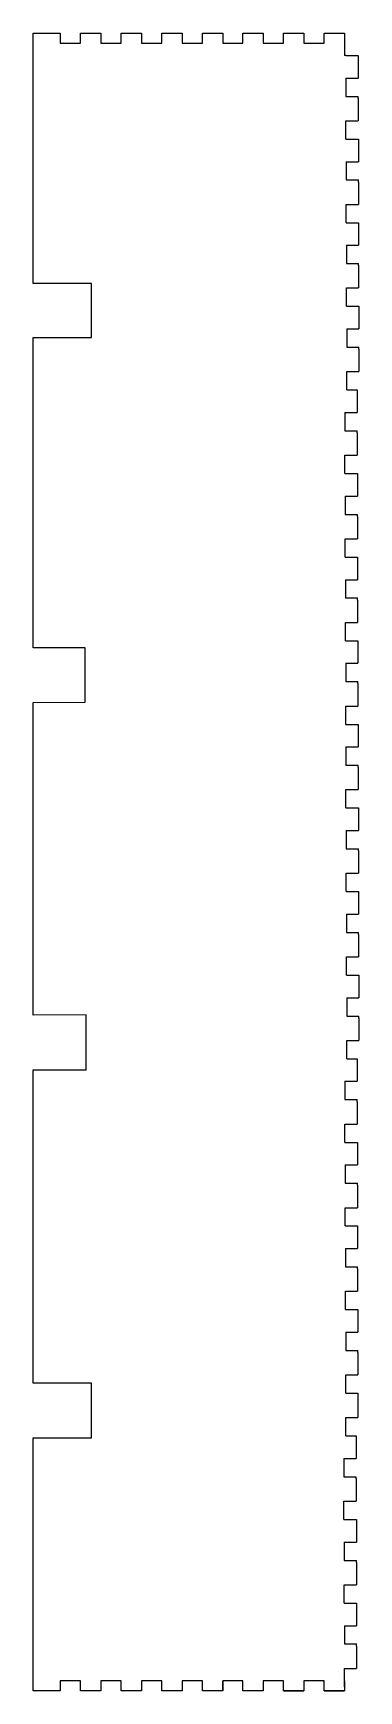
# Model space of a CAD drawing. Header units: inches. Extents: x 518 to 614, y 624 to 1113.
import ezdxf

# ---------------------------------------------------------------- set-up
doc = ezdxf.new("R2010")
doc.units = ezdxf.units.IN
doc.header["$MEASUREMENT"] = 0
doc.layers.add('SIDE_outsideCutPath', color=7, linetype='Continuous')

msp = doc.modelspace()

# ---------------------------------------------------------------- linework, layer by layer
for p, q in [((592, 1113.11), (598, 1113.11)), ((604, 1113.11), (610, 1113.11)), ((610, 1110.11), (610, 1106.53)), ((610.35, 1106.53), (610, 1106.53)), ((610.35, 1106.53), (610.95, 1106.53)), ((610.95, 1106.53), (611.55, 1106.53)), ((611.55, 1106.53), (614.03, 1106.53)), ((614.03, 1106.53), (614.03, 1099.86)), ((610.43, 1099.86), (610.43, 1094.47)), ((612.83, 1099.86), (613.43, 1099.86)), ((613.43, 1099.86), (614.03, 1099.86)), ((610.43, 1094.47), (614.03, 1094.47)), ((614.03, 1093.86), (614.03, 1094.47)), ((614.03, 1093.86), (614.03, 1087.86)), ((610.43, 1087.26), (614.03, 1087.26)), ((614.03, 1087.86), (614.03, 1087.26)), ((610.43, 1081.87), (611.03, 1081.87)), ((611.03, 1081.87), (611.63, 1081.87)), ((611.63, 1081.87), (614.1, 1081.87)), ((614.1, 1081.87), (614.1, 1075.2)), ((610.5, 1075.2), (610.5, 1069.8)), ((612.9, 1075.2), (613.5, 1075.2)), ((613.5, 1075.2), (614.1, 1075.2)), ((610.5, 1069.8), (614.1, 1069.8)), ((614.1, 1069.2), (614.1, 1069.8)), ((614.1, 1069.2), (614.1, 1063.2)), ((610.5, 1062.6), (614.1, 1062.6)), ((614.1, 1063.2), (614.1, 1062.6)), ((610.5, 1057.2), (611.1, 1057.2)), ((611.1, 1057.2), (611.7, 1057.2)), ((611.7, 1057.2), (614.18, 1057.2)), ((614.18, 1057.2), (614.18, 1050.54)), ((610.58, 1050.54), (610.58, 1045.14)), ((612.98, 1050.54), (613.58, 1050.54)), ((613.58, 1050.54), (614.18, 1050.54)), ((610.58, 1045.14), (614.18, 1045.14)), ((614.18, 1044.54), (614.18, 1045.14)), ((614.18, 1044.54), (614.18, 1038.54)), ((610.58, 1037.94), (614.18, 1037.94)), ((614.18, 1038.54), (614.18, 1037.94)), ((610.58, 1032.54), (611.18, 1032.54)), ((611.18, 1032.54), (611.78, 1032.54)), ((611.78, 1032.54), (614.25, 1032.54)), ((614.25, 1032.54), (614.25, 1025.88)), ((610.65, 1025.88), (610.65, 1020.48)), ((613.05, 1025.88), (613.65, 1025.88)), ((613.65, 1025.88), (614.25, 1025.88)), ((610.65, 1020.48), (614.25, 1020.48)), ((614.25, 1019.88), (614.25, 1020.48)), ((614.25, 1019.88), (614.25, 1013.88)), ((610.65, 1013.28), (614.25, 1013.28)), ((614.25, 1013.88), (614.25, 1013.28)), ((610.65, 1007.88), (611.25, 1007.88)), ((611.25, 1007.88), (613.73, 1007.88)), ((613.73, 1007.88), (613.73, 1001.21)), ((610.13, 1001.21), (610.13, 995.81)), ((612.53, 1001.21), (613.13, 1001.21)), ((613.13, 1001.21), (613.73, 1001.21)), ((610.13, 995.81), (613.73, 995.81)), ((613.73, 995.21), (613.73, 995.81)), ((613.73, 995.21), (613.73, 989.21)), ((610.13, 988.61), (613.73, 988.61)), ((613.73, 989.21), (613.73, 988.61)), ((610.13, 983.21), (610.73, 983.21)), ((610.73, 983.21), (611.33, 983.21)), ((611.33, 983.21), (613.8, 983.21)), ((613.8, 983.21), (613.8, 976.55)), ((610.2, 976.55), (610.2, 971.15)), ((612.6, 976.55), (613.2, 976.55)), ((613.2, 976.55), (613.8, 976.55)), ((610.2, 971.15), (613.8, 971.15)), ((613.8, 970.55), (613.8, 971.15)), ((613.8, 970.55), (613.8, 964.55)), ((610.2, 963.95), (613.8, 963.95)), ((613.8, 964.55), (613.8, 963.95)), ((610.2, 958.55), (610.8, 958.55)), ((610.8, 958.55), (611.4, 958.55)), ((611.4, 958.55), (613.88, 958.55)), ((613.88, 958.55), (613.88, 951.89)), ((610.28, 951.89), (610.28, 946.49)), ((612.68, 951.89), (613.28, 951.89)), ((613.28, 951.89), (613.88, 951.89)), ((610.28, 946.49), (613.88, 946.49)), ((613.88, 945.89), (613.88, 946.49)), ((613.88, 945.89), (613.88, 939.89)), ((610.28, 939.29), (613.88, 939.29)), ((613.88, 939.89), (613.88, 939.29)), ((610.28, 933.89), (610.88, 933.89)), ((610.88, 933.89), (611.48, 933.89)), ((611.48, 933.89), (613.96, 933.89)), ((613.96, 933.89), (613.96, 927.22)), ((610.36, 927.22), (610.36, 921.83)), ((612.76, 927.22), (613.36, 927.22)), ((613.36, 927.22), (613.96, 927.22)), ((610.36, 921.83), (613.96, 921.83)), ((613.96, 921.22), (613.96, 921.83)), ((613.96, 921.22), (613.96, 915.22)), ((610.36, 914.62), (613.96, 914.62)), ((613.96, 915.22), (613.96, 914.62)), ((610.36, 909.22), (610.96, 909.22)), ((610.96, 909.22), (611.56, 909.22)), ((611.56, 909.22), (614.04, 909.22)), ((614.04, 909.22), (614.04, 902.56)), ((610.44, 902.56), (610.44, 897.16)), ((612.84, 902.56), (613.44, 902.56)), ((613.44, 902.56), (614.04, 902.56)), ((610.44, 897.16), (614.04, 897.16)), ((614.04, 896.56), (614.04, 897.16)), ((614.04, 896.56), (614.04, 890.56)), ((614.04, 890.56), (614.04, 889.96)), ((610.44, 889.96), (614.04, 889.96)), ((610.44, 884.56), (611.04, 884.56)), ((611.04, 884.56), (611.64, 884.56)), ((611.64, 884.56), (614.11, 884.56)), ((614.11, 884.56), (614.11, 877.9)), ((610.51, 877.9), (610.51, 872.5)), ((612.91, 877.9), (613.51, 877.9)), ((613.51, 877.9), (614.11, 877.9)), ((610.51, 872.5), (614.11, 872.5)), ((614.11, 871.9), (614.11, 872.5)), ((614.11, 871.9), (614.11, 865.9)), ((614.11, 865.9), (614.11, 865.3)), ((610.51, 865.3), (614.11, 865.3)), ((610.51, 859.9), (611.11, 859.9)), ((611.11, 859.9), (611.71, 859.9)), ((611.71, 859.9), (614.19, 859.9)), ((614.19, 859.9), (614.19, 853.23)), ((610.59, 853.23), (610.59, 847.83)), ((612.99, 853.23), (613.59, 853.23)), ((613.59, 853.23), (614.19, 853.23)), ((610.59, 847.83), (614.19, 847.83)), ((614.19, 847.23), (614.19, 847.83)), ((614.19, 847.23), (614.19, 841.23)), ((614.19, 841.23), (614.19, 840.63)), ((610.59, 840.63), (614.19, 840.63)), ((610.59, 835.23), (611.19, 835.23)), ((611.19, 835.23), (611.79, 835.23)), ((611.79, 835.23), (614.26, 835.23)), ((614.26, 835.23), (614.26, 828.57)), ((610.66, 828.57), (610.66, 823.17)), ((613.06, 828.57), (613.66, 828.57)), ((613.66, 828.57), (614.26, 828.57)), ((610.66, 823.17), (614.26, 823.17)), ((614.26, 822.57), (614.26, 823.17)), ((614.26, 822.57), (614.26, 816.57)), ((610.66, 815.97), (614.26, 815.97)), ((614.26, 816.57), (614.26, 815.97)), ((610.66, 810.57), (611.26, 810.57)), ((611.26, 810.57), (613.74, 810.57)), ((613.74, 810.57), (613.74, 803.91)), ((610.14, 803.91), (610.14, 798.51)), ((612.54, 803.91), (613.14, 803.91)), ((613.14, 803.91), (613.74, 803.91)), ((610.14, 798.51), (613.74, 798.51)), ((613.74, 797.91), (613.74, 798.51)), ((613.74, 797.91), (613.74, 791.91)), ((610.14, 791.31), (613.74, 791.31)), ((613.74, 791.91), (613.74, 791.31)), ((610.14, 785.91), (610.74, 785.91)), ((610.74, 785.91), (611.34, 785.91)), ((611.34, 785.91), (613.81, 785.91)), ((613.81, 785.91), (613.81, 779.24)), ((610.21, 779.24), (610.21, 773.85)), ((612.61, 779.24), (613.21, 779.24)), ((613.21, 779.24), (613.81, 779.24)), ((610.21, 773.85), (613.81, 773.85)), ((613.81, 773.24), (613.81, 773.85)), ((613.81, 773.24), (613.81, 767.24)), ((610.21, 766.64), (613.81, 766.64)), ((613.81, 767.24), (613.81, 766.64)), ((610.21, 761.24), (610.81, 761.24)), ((610.81, 761.24), (611.41, 761.24)), ((611.41, 761.24), (613.89, 761.24)), ((613.89, 761.24), (613.89, 754.58)), ((610.29, 754.58), (610.29, 749.18)), ((612.69, 754.58), (613.29, 754.58)), ((613.29, 754.58), (613.89, 754.58)), ((610.29, 749.18), (613.89, 749.18)), ((613.89, 748.58), (613.89, 749.18)), ((613.89, 748.58), (613.89, 742.58)), ((610.29, 741.98), (613.89, 741.98)), ((613.89, 742.58), (613.89, 741.98)), ((610.29, 736.58), (610.89, 736.58)), ((610.89, 736.58), (611.49, 736.58)), ((611.49, 736.58), (613.97, 736.58)), ((613.97, 736.58), (613.97, 729.92)), ((610.37, 729.92), (610.37, 724.52)), ((612.77, 729.92), (613.37, 729.92)), ((613.37, 729.92), (613.97, 729.92)), ((610.37, 724.52), (613.97, 724.52)), ((613.97, 723.92), (613.97, 724.52)), ((613.97, 723.92), (613.97, 717.92)), ((610.37, 717.32), (613.97, 717.32)), ((613.97, 717.92), (613.97, 717.32)), ((610.37, 711.92), (613.97, 711.92)), ((613.97, 711.92), (613.97, 704.72)), ((610.37, 704.72), (613.97, 704.72)), ((610.37, 699.32), (610.97, 699.32)), ((610.97, 699.32), (613.44, 699.32)), ((613.44, 699.32), (613.44, 692.65)), ((609.84, 692.65), (609.84, 687.26)), ((612.24, 692.65), (612.84, 692.65)), ((612.84, 692.65), (613.44, 692.65)), ((609.84, 687.26), (613.44, 687.26)), ((613.44, 686.65), (613.44, 687.26)), ((613.44, 686.65), (613.44, 680.65)), ((609.84, 680.05), (613.44, 680.05)), ((613.44, 680.65), (613.44, 680.05)), ((609.84, 674.65), (610.44, 674.65)), ((610.44, 674.65), (611.04, 674.65)), ((611.04, 674.65), (613.52, 674.65)), ((613.52, 674.65), (613.52, 667.99)), ((609.92, 667.99), (609.92, 662.59)), ((612.32, 667.99), (612.92, 667.99)), ((612.92, 667.99), (613.52, 667.99)), ((609.92, 662.59), (613.52, 662.59)), ((613.52, 661.99), (613.52, 662.59)), ((613.52, 661.99), (613.52, 655.99)), ((609.92, 655.39), (613.52, 655.39)), ((613.52, 655.99), (613.52, 655.39)), ((609.92, 649.99), (610.52, 649.99)), ((610.52, 649.99), (611.12, 649.99)), ((611.12, 649.99), (613.59, 649.99)), ((613.59, 649.99), (613.59, 643.33)), ((609.99, 643.33), (609.99, 637.93)), ((612.39, 643.33), (612.99, 643.33)), ((612.99, 643.33), (613.59, 643.33)), ((609.99, 637.93), (613.59, 637.93)), ((613.59, 637.33), (613.59, 637.93)), ((613.59, 637.33), (613.59, 631.33)), ((613.59, 631.33), (613.59, 630.73)), ((609.99, 630.73), (613.59, 630.73)), ((592, 624.11), (598, 624.11)), ((604, 624.11), (610, 624.11))]:
    msp.add_line(p, q)
at = {"linetype": 'Continuous'}
for points in [[(517.96, 1023.31), (535.19, 1023.31), (535.19, 1039.28), (517.96, 1039.28)], [(517.96, 915.7), (533.33, 915.72), (533.33, 931.81), (517.96, 931.79)], [(517.96, 807.28), (533.66, 807.3), (533.66, 823.49), (517.96, 823.47)], [(517.96, 698.75), (535.18, 698.78), (535.18, 714.88), (517.96, 714.86)]]:
    msp.add_lwpolyline(points, dxfattribs=at)
at = {"layer": 'SIDE_outsideCutPath'}
for p, q in [((517.96, 1039.28), (517.96, 1113.11)), ((517.96, 1113.11), (526, 1113.11)), ((526, 1113.11), (526, 1110.11)), ((526, 1110.11), (532, 1110.11)), ((532, 1110.11), (532, 1113.11)), ((532, 1113.11), (538, 1113.11)), ((538, 1113.11), (538, 1110.11)), ((538, 1110.11), (544, 1110.11)), ((544, 1110.11), (544, 1113.11)), ((544, 1113.11), (550, 1113.11)), ((550, 1113.11), (550, 1110.11)), ((550, 1110.11), (556, 1110.11)), ((556, 1110.11), (556, 1113.11)), ((556, 1113.11), (562, 1113.11)), ((562, 1113.11), (562, 1110.11)), ((562, 1110.11), (568, 1110.11)), ((568, 1110.11), (568, 1113.11)), ((568, 1113.11), (574, 1113.11)), ((574, 1113.11), (574, 1110.11)), ((574, 1110.11), (580, 1110.11)), ((580, 1110.11), (580, 1113.11)), ((580, 1113.11), (586, 1113.11)), ((586, 1113.11), (586, 1110.11)), ((586, 1110.11), (592, 1110.11)), ((592, 1110.11), (592, 1113.11)), ((592, 1113.11), (598, 1113.11)), ((598, 1113.11), (598, 1110.11)), ((598, 1110.11), (604, 1110.11)), ((604, 1110.11), (604, 1113.11)), ((604, 1113.11), (610, 1113.11)), ((610, 1113.11), (610, 1110.11)), ((610.43, 1099.86), (612.83, 1099.86)), ((610.43, 1081.86), (610.43, 1087.26)), ((610.5, 1075.2), (612.9, 1075.2)), ((610.5, 1057.2), (610.5, 1062.6)), ((610.58, 1050.54), (612.98, 1050.54)), ((610.58, 1032.54), (610.58, 1037.94)), ((517.96, 931.79), (517.96, 1023.31)), ((610.65, 1025.88), (613.05, 1025.88)), ((610.65, 1007.88), (610.65, 1013.28)), ((610.13, 1001.21), (612.53, 1001.21)), ((610.13, 983.21), (610.13, 988.61)), ((610.2, 976.55), (612.6, 976.55)), ((610.2, 958.55), (610.2, 963.95)), ((610.28, 951.89), (612.68, 951.89)), ((610.28, 933.89), (610.28, 939.29)), ((610.36, 927.22), (612.76, 927.22)), ((517.96, 823.47), (517.96, 915.7)), ((610.36, 909.22), (610.36, 914.62)), ((610.44, 902.56), (612.84, 902.56)), ((610.44, 884.56), (610.44, 889.96)), ((610.51, 877.9), (612.91, 877.9)), ((610.51, 859.9), (610.51, 865.3)), ((610.59, 853.23), (612.99, 853.23)), ((610.59, 835.23), (610.59, 840.63)), ((610.66, 828.57), (613.06, 828.57)), ((610.66, 810.57), (610.66, 815.97)), ((517.96, 714.86), (517.96, 807.28)), ((610.14, 803.91), (612.54, 803.91)), ((610.14, 785.91), (610.14, 791.31)), ((610.21, 779.24), (612.61, 779.24)), ((610.21, 761.24), (610.21, 766.64)), ((610.29, 754.58), (612.69, 754.58)), ((610.29, 736.58), (610.29, 741.98)), ((610.37, 729.92), (612.77, 729.92)), ((610.37, 711.92), (610.37, 717.32)), ((610.37, 699.32), (610.37, 704.72)), ((517.96, 624.11), (517.96, 698.75)), ((609.84, 692.65), (612.24, 692.65)), ((609.84, 674.65), (609.84, 680.05)), ((609.92, 667.99), (612.32, 667.99)), ((609.92, 649.99), (609.92, 655.39)), ((609.99, 643.33), (612.39, 643.33)), ((532, 627.11), (526, 627.11)), ((526, 627.11), (526, 624.11)), ((532, 624.11), (532, 627.11)), ((544, 627.11), (538, 627.11)), ((538, 627.11), (538, 624.11)), ((544, 624.11), (544, 627.11)), ((556, 627.11), (550, 627.11)), ((550, 627.11), (550, 624.11)), ((556, 624.11), (556, 627.11)), ((568, 627.11), (562, 627.11)), ((562, 627.11), (562, 624.11)), ((568, 624.11), (568, 627.11)), ((580, 627.11), (574, 627.11)), ((574, 627.11), (574, 624.11)), ((574, 624.11), (574, 627.11)), ((580, 624.11), (580, 627.11)), ((592, 627.11), (586, 627.11)), ((586, 627.11), (586, 624.11)), ((592, 624.11), (592, 627.11)), ((604, 627.11), (598, 627.11)), ((598, 627.11), (598, 624.11)), ((604, 624.11), (604, 627.11)), ((609.99, 625.33), (609.99, 630.73)), ((610, 627.11), (610, 624.11)), ((526, 624.11), (517.96, 624.11)), ((538, 624.11), (532, 624.11)), ((550, 624.11), (544, 624.11)), ((562, 624.11), (556, 624.11)), ((574, 624.11), (568, 624.11)), ((586, 624.11), (580, 624.11)), ((586, 624.11), (580, 624.11)), ((598, 624.11), (592, 624.11)), ((610, 624.11), (604, 624.11))]:
    msp.add_line(p, q, dxfattribs=at)

doc.saveas('drawing.dxf')
